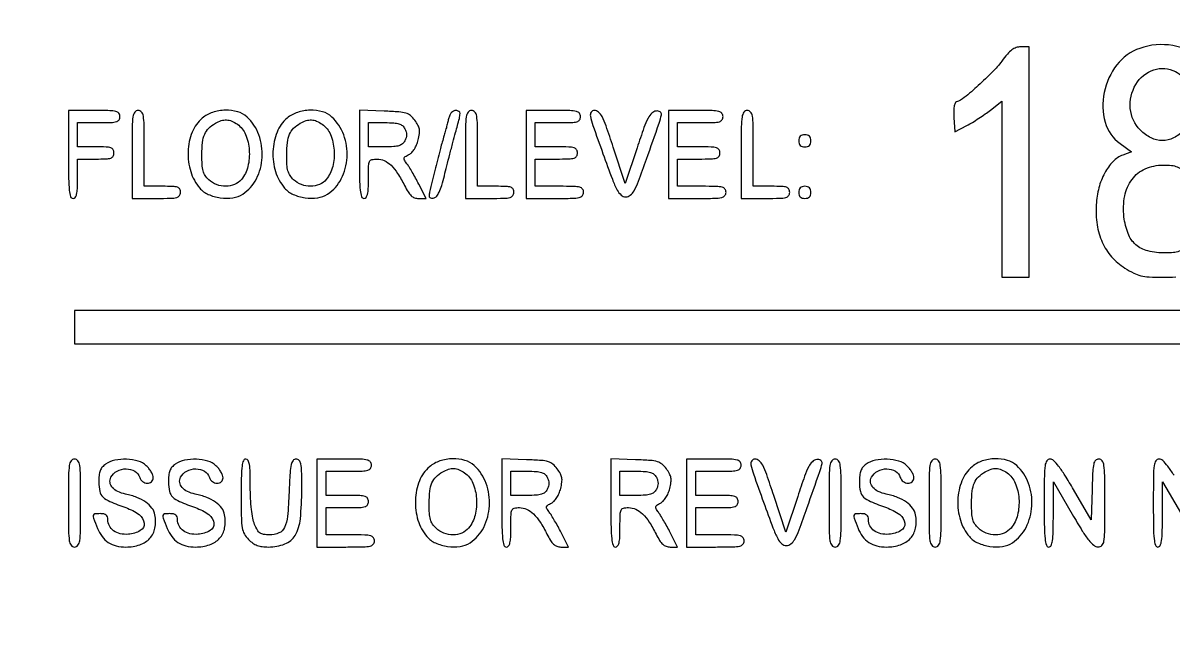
# Model space of a CAD drawing. Extents: x 0 to 1066, y 0 to 761.
# Drawn here: x 963 to 995.11, y 276.75 to 293.97 of the extents above; entities that cross this region are included whole.
import ezdxf

# ---------------------------------------------------------------- set-up
doc = ezdxf.new("R2010")
doc.units = 0
doc.header["$MEASUREMENT"] = 0

msp = doc.modelspace()

# ---------------------------------------------------------------- linework, layer by layer
for points in [[(710.559243, 95.267872, -0.000023), (733.258836, 95.240684, -0.000004), (756.324384, 95.211821, -0.198594)], [(542.992229, 95.24091, -0.000004), (565.972908, 95.212432, -0.198597)], [(606.442229, 95.24091, -0.000004), (629.422908, 95.212432, -0.198597)], [(669.892229, 95.24091, -0.000004), (692.872908, 95.212432, -0.198597)], [(995.919217, 292.953755, 0.138146), (995.103134, 293.343788, 0.127927), (994.1769, 293.26656, 0.145239), (993.541992, 292.807402, 0.113661), (993.185894, 292.030676, 0.119231), (993.213792, 291.206184, 0.169783), (993.628571, 290.609588), (993.948424, 290.377887), (993.711194, 290.288343, 0.110754), (993.432806, 290.105341, 0.068597), (993.200722, 289.788149, 0.060202), (993.037861, 289.373721, 0.049473), (992.964269, 288.903703, 0.051198), (992.99006, 288.341723, 0.0693), (993.133578, 287.854653, 0.074305), (993.39425, 287.450876, 0.071125), (993.76507, 287.133957, 0.02418), (994.01094, 286.994216, 0.057338), (994.208095, 286.921371, 0.04745), (994.438192, 286.887879, 0.012429), (994.8114, 286.8786, 0.012424), (995.184373, 286.887869, 0.047358)], [(995.135638, 281.351983, 0.025041), (994.958801, 281.60661, 0.035073), (994.820947, 281.761518, 0.195814), (994.720067, 281.8026, 0.254619), (994.630061, 281.753588, 0.110911), (994.581551, 281.621758, 0.030502), (994.561287, 281.335586, 0.002427), (994.5576, 280.5759, 0.003213), (994.561928, 279.902379, 0.022561), (994.580938, 279.5748, 0.049302), (994.616853, 279.399077, 0.328801), (994.6845, 279.3492, 0.295501), (994.749872, 279.391531, 0.070336), (994.787606, 279.522231, 0.029944), (994.80764, 279.769794, 0.004715), (994.813237, 280.25865), (994.815074, 281.1681), (995.341987, 280.261957, 0.006242)]]:
    msp.add_lwpolyline(points, format="xyb")
for points in [[(990.327443, 292.910311, -0.034522), (990.062403, 292.601035, -0.015195), (989.672632, 292.228445, -0.012349), (989.278824, 291.891471, -0.090581), (989.062444, 291.772581, 0.221316), (989.021855, 291.734207, 0.053035), (988.996299, 291.642527, 0.039452), (988.984742, 291.510062, 0.018575), (988.989725, 291.338235), (989.0163, 290.936988), (989.3547, 291.115092, 0.015019), (989.507197, 291.201298, 0.008498), (989.686887, 291.314342, 0.008477), (989.864344, 291.434575, 0.013781), (990.01035, 291.543285), (990.3276, 291.793373), (990.3276, 289.335987), (990.3276, 286.8786), (990.7083, 286.8786), (991.089, 286.8786), (991.089, 290.0934), (991.089, 293.3082), (990.856193, 293.3082, 0.083417), (990.72765, 293.286605, 0.078211), (990.610028, 293.224017, 0.053718), (990.484762, 293.106748, 0.017881)], [(995.174766, 292.618039, -0.119024), (995.526768, 292.304082, -0.114108), (995.70356, 291.859259, -0.114545), (995.666829, 291.383361, -0.120649), (995.423724, 290.982597, -0.080165), (995.125041, 290.766915, -0.117364), (994.81079, 290.69275, -0.117072), (994.496249, 290.76805, -0.079502), (994.196753, 290.98492, -0.175986), (993.915465, 291.587103, -0.158347), (994.069947, 292.260526, -0.176864), (994.570932, 292.66657, -0.208545)], [(964.2708, 290.3049, 0.003213), (964.275128, 289.631379, 0.022561), (964.294138, 289.3038, 0.049302), (964.330053, 289.128077, 0.328801), (964.3977, 289.0782, 0.232029), (964.459437, 289.10848, 0.108427), (964.498569, 289.191, 0.047315), (964.519301, 289.346857, 0.00942), (964.5246, 289.6281), (964.5246, 290.178), (965.0322, 290.178, 0.008455), (965.325898, 290.182967, 0.072107), (965.4552, 290.2062, 0.188641), (965.516732, 290.257468, 0.12648), (965.5398, 290.3472, 0.12648), (965.516732, 290.436932, 0.188641), (965.4552, 290.4882, 0.072107), (965.325898, 290.511433, 0.008455), (965.0322, 290.5164), (964.5246, 290.5164), (964.5246, 290.8548), (964.5246, 291.1932), (965.1168, 291.1932, 0.006583), (965.466692, 291.197807, 0.063075), (965.613825, 291.220393, 0.183695), (965.68267, 291.271826, 0.142406), (965.709, 291.3624, 0.165398), (965.677883, 291.453895, 0.1727), (965.597963, 291.505474, 0.052938), (965.424245, 291.527357, 0.004884), (964.9899, 291.5316), (964.2708, 291.5316)], [(966.0474, 290.3049), (966.0474, 289.0782), (966.7242, 289.0782, 0.005351), (967.130378, 289.082547, 0.055952), (967.29525, 289.104637, 0.176663), (967.37146, 289.156184, 0.157888), (967.401, 289.2474, 0.12648), (967.377932, 289.337132, 0.188641), (967.3164, 289.3884, 0.072107), (967.187098, 289.411633, 0.008455), (966.8934, 289.4166), (966.3858, 289.4166), (966.3858, 290.4741, 0.002827), (966.382069, 291.134059, 0.036854), (966.361266, 291.378263, 0.138781), (966.310006, 291.488732, 0.218517), (966.2166, 291.5316, 0.240299), (966.122278, 291.483491, 0.123223), (966.071467, 291.357112, 0.031956), (966.050989, 291.077762, 0.002322)], [(968.008003, 291.319573, 0.123885), (967.724812, 290.926877, 0.085485), (967.611237, 290.387957, 0.082885), (967.683708, 289.825936, 0.104562), (967.935439, 289.367326, 0.111799), (968.173409, 289.190975, 0.06908), (968.509808, 289.095281, 0.069045), (968.859765, 289.094815, 0.111332), (969.137682, 289.198881, 0.131426), (969.518439, 289.62486, 0.103697), (969.678854, 290.224511, 0.101152), (969.58619, 290.850853, 0.118621), (969.255571, 291.350419, 0.118666), (968.995835, 291.497001, 0.075716), (968.650156, 291.540938, 0.073305), (968.295141, 291.479607, 0.095814)], [(970.376803, 291.319573, 0.123885), (970.093612, 290.926877, 0.085485), (969.980037, 290.387957, 0.082885), (970.052508, 289.825936, 0.104562), (970.304239, 289.367326, 0.111799), (970.542209, 289.190975, 0.06908), (970.878608, 289.095281, 0.069045), (971.228565, 289.094815, 0.111332), (971.506482, 289.198881, 0.131426), (971.887239, 289.62486, 0.103697), (972.047654, 290.224511, 0.101152), (971.95499, 290.850853, 0.118621), (971.624371, 291.350419, 0.118666), (971.364635, 291.497001, 0.075716), (971.018956, 291.540938, 0.073305), (970.663941, 291.479607, 0.095814)], [(972.3924, 290.308321, 0.003202), (972.396726, 289.632813, 0.022501), (972.415732, 289.30437, 0.049121), (972.45163, 289.128147, 0.329081), (972.5193, 289.0782, 0.232029), (972.581037, 289.10848, 0.108427), (972.620169, 289.191, 0.047315), (972.640901, 289.346857, 0.00942), (972.6462, 289.6281, -0.00595), (972.650507, 289.990065, -0.096871), (972.676544, 290.108198, -0.238613), (972.74121, 290.161815, -0.056005), (972.885253, 290.178, -0.111153), (973.086705, 290.132656, -0.081177), (973.27602, 290.001801, -0.058854), (973.46171, 289.775171, -0.025924), (973.653572, 289.43775, 0.021841), (973.753316, 289.258953, 0.069009), (973.84047, 289.153427, 0.100305), (973.932978, 289.097632, 0.085906), (974.045245, 289.0782), (974.25645, 289.0782), (974.050273, 289.48005, 0.006834), (973.962206, 289.646072, 0.006481), (973.868098, 289.812612, 0.006451), (973.781051, 289.95776, 0.022591), (973.719627, 290.047875, -0.02569), (973.653048, 290.146864, -0.192002), (973.644129, 290.201664, -0.198014), (973.675463, 290.24659, -0.027525), (973.776328, 290.303775, 0.089041), (973.854281, 290.361614, 0.046566), (973.928798, 290.457276, 0.042448), (973.992034, 290.577602, 0.038847), (974.036264, 290.710463, 0.026721), (974.070234, 290.886822, 0.076578), (974.068242, 291.011241, 0.082928), (974.029216, 291.123584, 0.035157), (973.942872, 291.258262, 0.057331), (973.820302, 291.38854, 0.10358), (973.691917, 291.457832, 0.055706), (973.496785, 291.492774, 0.007564), (973.081558, 291.513871), (972.3924, 291.538443)], [(974.882114, 291.29895, -0.007207), (974.856267, 291.189695, -0.00356), (974.820451, 291.051639, -0.003531), (974.781248, 290.908891, -0.005153), (974.74453, 290.783741, 0.01081), (974.645068, 290.42997, 0.002832), (974.501099, 289.858495, 0.001112), (974.354461, 289.256414, 0.055641), (974.339199, 289.135447, 0.217585), (974.349908, 289.111085, 0.10904), (974.379869, 289.094289, 0.075449), (974.425185, 289.08776, 0.046105), (974.479054, 289.093147, 0.187812), (974.551071, 289.138611, 0.050857), (974.621063, 289.256773, 0.035052), (974.691626, 289.442512, 0.01296), (974.765551, 289.7127, -0.002128), (974.833431, 289.983726, -0.001209), (974.917753, 290.311113, -0.001207), (975.004286, 290.640485, -0.001994), (975.079165, 290.91825, 0.003568), (975.18412, 291.312523, 0.058755), (975.202521, 291.447332, 0.256654), (975.170941, 291.507377, 0.147085), (975.090379, 291.5316, 0.108942), (975.019887, 291.516056, 0.101998), (974.960536, 291.47211, 0.08224), (974.914225, 291.399226, 0.046043)], [(975.3534, 290.3049), (975.3534, 289.0782), (976.0302, 289.0782, 0.005351), (976.436378, 289.082547, 0.055952), (976.60125, 289.104637, 0.176663), (976.67746, 289.156184, 0.157888), (976.707, 289.2474, 0.12648), (976.683932, 289.337132, 0.188641), (976.6224, 289.3884, 0.072107), (976.493098, 289.411633, 0.008455), (976.1994, 289.4166), (975.6918, 289.4166), (975.6918, 290.4741, 0.002827), (975.688069, 291.134059, 0.036854), (975.667266, 291.378263, 0.138781), (975.616006, 291.488732, 0.218517), (975.5226, 291.5316, 0.240299), (975.428278, 291.483491, 0.123223), (975.377467, 291.357112, 0.031956), (975.356989, 291.077762, 0.002322)], [(977.0454, 290.3049), (977.0454, 289.0782), (977.8491, 289.0782, 0.004147), (978.339809, 289.08227, 0.047763), (978.531188, 289.103803, 0.16431), (978.618594, 289.155393, 0.179874), (978.6528, 289.2474, 0.157888), (978.62326, 289.338616, 0.176663), (978.54705, 289.390162, 0.055952), (978.382178, 289.412253, 0.005351), (977.976, 289.4166), (977.2992, 289.4166), (977.2992, 289.7973), (977.2992, 290.178), (977.8914, 290.178, 0.006583), (978.241292, 290.182607, 0.063075), (978.388425, 290.205193, 0.183695), (978.45727, 290.256626, 0.142406), (978.4836, 290.3472, 0.142406), (978.45727, 290.437774, 0.183695), (978.388425, 290.489207, 0.063075), (978.241292, 290.511793, 0.006583), (977.8914, 290.5164), (977.2992, 290.5164), (977.2992, 290.8548), (977.2992, 291.1932), (977.9337, 291.1932, 0.005909), (978.311726, 291.197667, 0.059311), (978.467738, 291.21999, 0.180365), (978.540256, 291.271488, 0.150217), (978.5682, 291.3624, 0.17273), (978.535527, 291.454157, 0.168559), (978.451875, 291.50575, 0.050222), (978.269322, 291.527449, 0.004487), (977.8068, 291.5316), (977.0454, 291.5316)], [(979.19306, 290.32605, 0.003393), (979.456269, 289.611187, 0.031784), (979.590864, 289.312305, 0.088186), (979.701921, 289.169971, 0.185146), (979.830942, 289.1205, 0.171713), (979.957048, 289.165124, 0.097838), (980.061869, 289.290708, 0.035907), (980.182775, 289.555253, 0.004013), (980.409304, 290.178, 0.000902), (980.763612, 291.182658, 0.03521), (980.82598, 291.410796, 0.313686), (980.78954, 291.494301, 0.175088), (980.675983, 291.517882, 0.158568), (980.555143, 291.458547, 0.080982), (980.453365, 291.321342, 0.034439), (980.338542, 291.055535, 0.004852), (980.145455, 290.490366), (979.814966, 289.491432), (979.479971, 290.511516, 0.004319), (979.280281, 291.102321, 0.035828), (979.168519, 291.362155, 0.094668), (979.069992, 291.487389, 0.180786), (978.951713, 291.5316, 0.252582), (978.862296, 291.483352, 0.197186), (978.840918, 291.373257, 0.035219), (978.911213, 291.117269, 0.0019)], [(981.0216, 290.3049), (981.0216, 289.0782), (981.8253, 289.0782, 0.004147), (982.316009, 289.08227, 0.047763), (982.507388, 289.103803, 0.16431), (982.594794, 289.155393, 0.179874), (982.629, 289.2474, 0.157888), (982.59946, 289.338616, 0.176663), (982.52325, 289.390162, 0.055952), (982.358378, 289.412253, 0.005351), (981.9522, 289.4166), (981.2754, 289.4166), (981.2754, 289.7973), (981.2754, 290.178), (981.8676, 290.178, 0.006583), (982.217492, 290.182607, 0.063075), (982.364625, 290.205193, 0.183695), (982.43347, 290.256626, 0.142406), (982.4598, 290.3472, 0.142406), (982.43347, 290.437774, 0.183695), (982.364625, 290.489207, 0.063075), (982.217492, 290.511793, 0.006583), (981.8676, 290.5164), (981.2754, 290.5164), (981.2754, 290.8548), (981.2754, 291.1932), (981.9099, 291.1932, 0.005909), (982.287926, 291.197667, 0.059311), (982.443938, 291.21999, 0.180365), (982.516456, 291.271488, 0.150217), (982.5444, 291.3624, 0.17273), (982.511727, 291.454157, 0.168559), (982.428075, 291.50575, 0.050222), (982.245522, 291.527449, 0.004487), (981.783, 291.5316), (981.0216, 291.5316)], [(983.052, 290.3049), (983.052, 289.0782), (983.7288, 289.0782, 0.005351), (984.134978, 289.082547, 0.055952), (984.29985, 289.104637, 0.176663), (984.37606, 289.156184, 0.157888), (984.4056, 289.2474, 0.12648), (984.382532, 289.337132, 0.188641), (984.321, 289.3884, 0.072107), (984.191698, 289.411633, 0.008455), (983.898, 289.4166), (983.3904, 289.4166), (983.3904, 290.4741, 0.002827), (983.386669, 291.134059, 0.036854), (983.365866, 291.378263, 0.138781), (983.314606, 291.488732, 0.218517), (983.2212, 291.5316, 0.240299), (983.126878, 291.483491, 0.123223), (983.076067, 291.357112, 0.031956), (983.055589, 291.077762, 0.002322)], [(968.987097, 291.147839, -0.143223), (969.214798, 290.863523, -0.079931), (969.31726, 290.428353, -0.077332), (969.279065, 289.967218, -0.11509), (969.097796, 289.60695, -0.119537), (968.909384, 289.467395, -0.098447), (968.663727, 289.416752, -0.09388), (968.407277, 289.463462, -0.097006), (968.189003, 289.600547, -0.056872), (968.088083, 289.71964, -0.080028), (968.030187, 289.845996, -0.054705), (968.002363, 290.017724, -0.014142), (967.995891, 290.298497, -0.025001), (968.014955, 290.643355, -0.075567), (968.074382, 290.870338, -0.098225), (968.187837, 291.035205, -0.062967), (968.3739, 291.175619, -0.051006), (968.538666, 291.248958, -0.090781), (968.685314, 291.268995, -0.090761), (968.829571, 291.235781, -0.050966)], [(971.355897, 291.147839, -0.143223), (971.583598, 290.863523, -0.079931), (971.68606, 290.428353, -0.077332), (971.647865, 289.967218, -0.11509), (971.466596, 289.60695, -0.119537), (971.278184, 289.467395, -0.098447), (971.032527, 289.416752, -0.09388), (970.776077, 289.463462, -0.097006), (970.557803, 289.600547, -0.056872), (970.456883, 289.71964, -0.080028), (970.398987, 289.845996, -0.054705), (970.371163, 290.017724, -0.014142), (970.364691, 290.298497, -0.025001), (970.383755, 290.643355, -0.075567), (970.443182, 290.870338, -0.098225), (970.556637, 291.035205, -0.062967), (970.7427, 291.175619, -0.051006), (970.907466, 291.248958, -0.090781), (971.054114, 291.268995, -0.090761), (971.198371, 291.235781, -0.050966)], [(973.6614, 291.024, -0.049536), (973.697562, 290.936626, -0.073486), (973.709653, 290.8548, -0.073486), (973.697562, 290.772974, -0.049536), (973.6614, 290.6856, -0.09537), (973.592505, 290.600675, -0.100861), (973.498266, 290.549433, -0.059921), (973.353232, 290.523448, -0.014397), (973.108523, 290.5164), (972.6462, 290.5164), (972.6462, 290.8548), (972.6462, 291.1932), (973.108523, 291.1932, -0.014397), (973.353232, 291.186152, -0.059921), (973.498266, 291.160167, -0.100861), (973.592505, 291.108925, -0.09537)], [(984.6594, 290.6856, 0.072254), (984.670131, 290.611731, 0.124864), (984.7017, 290.5587, 0.124864), (984.754731, 290.527131, 0.072254), (984.8286, 290.5164, 0.072254), (984.902469, 290.527131, 0.124864), (984.9555, 290.5587, 0.124864), (984.987069, 290.611731, 0.072254), (984.9978, 290.6856, 0.072254), (984.987069, 290.759469, 0.124864), (984.9555, 290.8125, 0.124864), (984.902469, 290.844069, 0.072254), (984.8286, 290.8548, 0.072254), (984.754731, 290.844069, 0.124864), (984.7017, 290.8125, 0.124864), (984.670131, 290.759469, 0.072254)], [(995.532288, 289.727832, -0.106778), (995.807613, 289.300779, -0.0864), (995.909509, 288.763798, -0.08742), (995.823736, 288.229731, -0.113423), (995.561342, 287.810758, -0.031969), (995.409468, 287.677155, -0.073223), (995.276853, 287.602735, -0.067471), (995.121697, 287.566331, -0.023935), (994.893473, 287.5554, -0.058112), (994.40541, 287.612317, -0.12192), (994.067861, 287.785837, -0.123734), (993.853284, 288.094748, -0.060826), (993.73906, 288.562746, -0.076036), (993.758852, 289.146427, -0.115267), (993.96287, 289.60924, -0.127343), (994.332403, 289.903665, -0.105244), (994.826351, 290.0088, -0.023077), (995.067985, 289.997641, -0.071746), (995.226147, 289.959683, -0.074983), (995.363301, 289.879603, -0.026816)], [(984.6594, 289.2474, 0.072254), (984.670131, 289.173531, 0.124864), (984.7017, 289.1205, 0.124864), (984.754731, 289.088931, 0.072254), (984.8286, 289.0782, 0.072254), (984.902469, 289.088931, 0.124864), (984.9555, 289.1205, 0.124864), (984.987069, 289.173531, 0.072254), (984.9978, 289.2474, 0.072254), (984.987069, 289.321269, 0.124864), (984.9555, 289.3743, 0.124864), (984.902469, 289.405869, 0.072254), (984.8286, 289.4166, 0.072254), (984.754731, 289.405869, 0.124864), (984.7017, 289.3743, 0.124864), (984.670131, 289.321269, 0.072254)], [(964.2708, 280.5759, 0.002322), (964.274389, 279.803038, 0.031956), (964.294867, 279.523687, 0.123223), (964.345678, 279.397309, 0.240299), (964.44, 279.3492, 0.240299), (964.534322, 279.397309, 0.123223), (964.585133, 279.523687, 0.031956), (964.605611, 279.803038, 0.002322), (964.6092, 280.5759, 0.002322), (964.605611, 281.348762, 0.031956), (964.585133, 281.628112, 0.123223), (964.534322, 281.754491, 0.240299), (964.44, 281.8026, 0.240299), (964.345678, 281.754491, 0.123223), (964.294867, 281.628112, 0.031956), (964.274389, 281.348762, 0.002322)], [(965.30715, 281.660944, 0.064007), (965.214352, 281.576732, 0.085808), (965.156551, 281.479165, 0.066535), (965.126034, 281.349274, 0.024477), (965.1168, 281.160758, 0.055339), (965.145437, 280.902812, 0.149321), (965.235673, 280.744324, 0.090969), (965.429444, 280.618662, 0.013145), (965.870897, 280.448657, -0.070637), (966.245395, 280.252569, -0.215768), (966.385151, 280.009824, -0.299828), (966.277396, 279.805464, -0.104684), (965.943604, 279.70427, -0.073735), (965.717138, 279.718205, -0.104161), (965.532847, 279.799673, -0.119079), (965.413523, 279.938512, -0.118782), (965.3706, 280.116643, 0.082235), (965.358146, 280.191852, 0.147435), (965.322033, 280.242334, 0.119852), (965.257824, 280.270894, 0.045016), (965.1591, 280.2798, 0.028442), (965.004693, 280.27101, 0.327023), (964.962592, 280.232113, 0.139119), (964.969229, 280.152942, 0.005125), (965.079089, 279.870001, 0.065244), (965.207877, 279.640252, 0.088006), (965.381242, 279.477438, 0.085852), (965.60354, 279.381565, 0.059042), (965.876673, 279.3492, 0.079385), (966.265877, 279.411386, 0.130563), (966.543688, 279.592024, 0.137881), (966.685828, 279.878502, 0.093265), (966.686028, 280.245247, 0.114024), (966.602495, 280.436128, 0.079467), (966.43347, 280.600886, 0.063948), (966.184122, 280.7327, 0.038754), (965.862966, 280.825434, -0.060203), (965.646287, 280.898177, -0.103319), (965.495206, 281.013045, -0.141227), (965.430842, 281.151835, -0.162669), (965.455278, 281.295146, -0.149104), (965.629037, 281.468203, -0.123853), (965.883431, 281.530698, -0.133716), (966.122753, 281.4641, -0.183571), (966.260273, 281.290672, 0.153609), (966.342187, 281.174012, 0.157876), (966.475216, 281.126861, 0.194842), (966.591196, 281.170172, 0.210147), (966.6396, 281.280253, 0.093821), (966.625933, 281.352446, 0.037607), (966.582083, 281.44337, 0.035541), (966.518723, 281.536863, 0.037508), (966.443797, 281.618653, 0.118482), (966.21807, 281.747394, 0.061394), (965.895723, 281.799356, 0.060569), (965.563556, 281.771454, 0.10142)], [(967.25295, 281.660944, 0.064007), (967.160152, 281.576732, 0.085808), (967.102351, 281.479165, 0.066535), (967.071834, 281.349274, 0.024477), (967.0626, 281.160758, 0.055339), (967.091237, 280.902812, 0.149321), (967.181473, 280.744324, 0.090969), (967.375244, 280.618662, 0.013145), (967.816697, 280.448657, -0.070637), (968.191195, 280.252569, -0.215768), (968.330951, 280.009824, -0.299828), (968.223196, 279.805464, -0.104684), (967.889404, 279.70427, -0.073735), (967.662938, 279.718205, -0.104161), (967.478647, 279.799673, -0.119079), (967.359323, 279.938512, -0.118782), (967.3164, 280.116643, 0.082235), (967.303946, 280.191852, 0.147435), (967.267833, 280.242334, 0.119852), (967.203624, 280.270894, 0.045016), (967.1049, 280.2798, 0.028442), (966.950493, 280.27101, 0.327023), (966.908392, 280.232113, 0.139119), (966.915029, 280.152942, 0.005125), (967.024889, 279.870001, 0.065244), (967.153677, 279.640252, 0.088006), (967.327042, 279.477438, 0.085852), (967.54934, 279.381565, 0.059042), (967.822473, 279.3492, 0.079385), (968.211677, 279.411386, 0.130563), (968.489488, 279.592024, 0.137881), (968.631628, 279.878502, 0.093265), (968.631828, 280.245247, 0.114024), (968.548295, 280.436128, 0.079467), (968.37927, 280.600886, 0.063948), (968.129922, 280.7327, 0.038754), (967.808766, 280.825434, -0.060203), (967.592087, 280.898177, -0.103319), (967.441006, 281.013045, -0.141227), (967.376642, 281.151835, -0.162669), (967.401078, 281.295146, -0.149104), (967.574837, 281.468203, -0.123853), (967.829231, 281.530698, -0.133716), (968.068553, 281.4641, -0.183571), (968.206073, 281.290672, 0.153609), (968.287987, 281.174012, 0.157876), (968.421016, 281.126861, 0.194842), (968.536996, 281.170172, 0.210147), (968.5854, 281.280253, 0.093821), (968.571733, 281.352446, 0.037607), (968.527883, 281.44337, 0.035541), (968.464523, 281.536863, 0.037508), (968.389597, 281.618653, 0.118482), (968.16387, 281.747394, 0.061394), (967.841523, 281.799356, 0.060569), (967.509356, 281.771454, 0.10142)], [(969.093, 280.783555, 0.003964), (969.098025, 280.149702, 0.037977), (969.12277, 279.880831, 0.086932), (969.18269, 279.712039, 0.067817), (969.300655, 279.556855, 0.045287), (969.417829, 279.45918, 0.061733), (969.539629, 279.395605, 0.057123), (969.680502, 279.360588, 0.032389), (969.856116, 279.3492, 0.091481), (970.313883, 279.43366, 0.171956), (970.596683, 279.674525, 0.107033), (970.744719, 280.13433, 0.02456), (970.785, 280.953883, 0.004091), (970.780858, 281.460082, 0.042042), (970.759904, 281.668079, 0.139542), (970.711641, 281.765071, 0.210994), (970.626667, 281.8026, 0.224554), (970.540166, 281.761689, 0.120063), (970.487804, 281.652807, 0.038088), (970.45701, 281.422874, 0.003955), (970.430225, 280.877662, -0.011778), (970.38655, 280.20391, -0.086058), (970.303704, 279.892462, -0.186836), (970.147986, 279.741554, -0.100409), (969.882024, 279.6876, -0.036356), (969.720266, 279.699377, -0.118728), (969.621354, 279.739081, -0.110433), (969.547363, 279.821302, -0.02926), (969.469383, 279.980983, -0.051176), (969.417826, 280.151561, -0.018965), (969.379464, 280.399797, -0.016895), (969.354892, 280.70019, -0.011958), (969.3468, 281.038483, 0.005918), (969.342005, 281.443643, 0.03524), (969.322138, 281.654097, 0.084231), (969.283949, 281.764637, 0.274093), (969.2199, 281.8026, 0.308918), (969.153715, 281.757395, 0.062189), (969.116784, 281.611609, 0.026926), (969.097483, 281.336539, 0.004053)], [(971.208, 280.5759), (971.208, 279.3492), (972.0117, 279.3492, 0.004147), (972.502409, 279.35327, 0.047763), (972.693788, 279.374803, 0.16431), (972.781194, 279.426393, 0.179874), (972.8154, 279.5184, 0.157888), (972.78586, 279.609616, 0.176663), (972.70965, 279.661162, 0.055952), (972.544778, 279.683253, 0.005351), (972.1386, 279.6876), (971.4618, 279.6876), (971.4618, 280.0683), (971.4618, 280.449), (972.054, 280.449, 0.006583), (972.403892, 280.453607, 0.063075), (972.551025, 280.476193, 0.183695), (972.61987, 280.527626, 0.142406), (972.6462, 280.6182, 0.142406), (972.61987, 280.708774, 0.183695), (972.551025, 280.760207, 0.063075), (972.403892, 280.782793, 0.006583), (972.054, 280.7874), (971.4618, 280.7874), (971.4618, 281.1258), (971.4618, 281.4642), (972.0963, 281.4642, 0.005909), (972.474326, 281.468667, 0.059311), (972.630338, 281.49099, 0.180365), (972.702856, 281.542488, 0.150217), (972.7308, 281.6334, 0.17273), (972.698127, 281.725157, 0.168559), (972.614475, 281.77675, 0.050222), (972.431922, 281.798449, 0.004487), (971.9694, 281.8026), (971.208, 281.8026)], [(974.353003, 281.590573, 0.123885), (974.069812, 281.197877, 0.085485), (973.956237, 280.658957, 0.082885), (974.028708, 280.096936, 0.104562), (974.280439, 279.638326, 0.111799), (974.518409, 279.461975, 0.06908), (974.854808, 279.366281, 0.069045), (975.204765, 279.365815, 0.111332), (975.482682, 279.469881, 0.131426), (975.863439, 279.89586, 0.103697), (976.023854, 280.495511, 0.101152), (975.93119, 281.121853, 0.118621), (975.600571, 281.621419, 0.118666), (975.340835, 281.768001, 0.075716), (974.995156, 281.811938, 0.073305), (974.640141, 281.750607, 0.095814)], [(976.3686, 280.579321, 0.003202), (976.372926, 279.903813, 0.022501), (976.391932, 279.57537, 0.049121), (976.42783, 279.399147, 0.329081), (976.4955, 279.3492, 0.232029), (976.557237, 279.37948, 0.108427), (976.596369, 279.462, 0.047315), (976.617101, 279.617857, 0.00942), (976.6224, 279.8991, -0.00595), (976.626707, 280.261065, -0.096871), (976.652744, 280.379198, -0.238613), (976.71741, 280.432815, -0.056005), (976.861453, 280.449, -0.111153), (977.062905, 280.403656, -0.081177), (977.25222, 280.272801, -0.058854), (977.43791, 280.046171, -0.025924), (977.629772, 279.70875, 0.021841), (977.729516, 279.529953, 0.069009), (977.81667, 279.424427, 0.100305), (977.909178, 279.368632, 0.085906), (978.021445, 279.3492), (978.23265, 279.3492), (978.026473, 279.75105, 0.006834), (977.938406, 279.917072, 0.006481), (977.844298, 280.083612, 0.006451), (977.757251, 280.22876, 0.022591), (977.695827, 280.318875, -0.02569), (977.629248, 280.417864, -0.192002), (977.620329, 280.472664, -0.198014), (977.651663, 280.51759, -0.027525), (977.752528, 280.574775, 0.089041), (977.830481, 280.632614, 0.046566), (977.904998, 280.728276, 0.042448), (977.968234, 280.848602, 0.038847), (978.012464, 280.981463, 0.026721), (978.046434, 281.157822, 0.076578), (978.044442, 281.282241, 0.082928), (978.005416, 281.394584, 0.035157), (977.919072, 281.529262, 0.057331), (977.796502, 281.65954, 0.10358), (977.668117, 281.728832, 0.055706), (977.472985, 281.763774, 0.007564), (977.057758, 281.784871), (976.3686, 281.809443)], [(979.4142, 280.579321, 0.003202), (979.418526, 279.903813, 0.022501), (979.437532, 279.57537, 0.049121), (979.47343, 279.399147, 0.329081), (979.5411, 279.3492, 0.232029), (979.602837, 279.37948, 0.108427), (979.641969, 279.462, 0.047315), (979.662701, 279.617857, 0.00942), (979.668, 279.8991, -0.00595), (979.672307, 280.261065, -0.096871), (979.698344, 280.379198, -0.238613), (979.76301, 280.432815, -0.056005), (979.907053, 280.449, -0.111153), (980.108505, 280.403656, -0.081177), (980.29782, 280.272801, -0.058854), (980.48351, 280.046171, -0.025924), (980.675372, 279.70875, 0.021841), (980.775116, 279.529953, 0.069009), (980.86227, 279.424427, 0.100305), (980.954778, 279.368632, 0.085906), (981.067045, 279.3492), (981.27825, 279.3492), (981.072073, 279.75105, 0.006834), (980.984006, 279.917072, 0.006481), (980.889898, 280.083612, 0.006451), (980.802851, 280.22876, 0.022591), (980.741427, 280.318875, -0.02569), (980.674848, 280.417864, -0.192002), (980.665929, 280.472664, -0.198014), (980.697263, 280.51759, -0.027525), (980.798128, 280.574775, 0.089041), (980.876081, 280.632614, 0.046566), (980.950598, 280.728276, 0.042448), (981.013834, 280.848602, 0.038847), (981.058064, 280.981463, 0.026721), (981.092034, 281.157822, 0.076578), (981.090042, 281.282241, 0.082928), (981.051016, 281.394584, 0.035157), (980.964672, 281.529262, 0.057331), (980.842102, 281.65954, 0.10358), (980.713717, 281.728832, 0.055706), (980.518585, 281.763774, 0.007564), (980.103358, 281.784871), (979.4142, 281.809443)], [(981.5292, 280.5759), (981.5292, 279.3492), (982.3329, 279.3492, 0.004147), (982.823609, 279.35327, 0.047763), (983.014988, 279.374803, 0.16431), (983.102394, 279.426393, 0.179874), (983.1366, 279.5184, 0.157888), (983.10706, 279.609616, 0.176663), (983.03085, 279.661162, 0.055952), (982.865978, 279.683253, 0.005351), (982.4598, 279.6876), (981.783, 279.6876), (981.783, 280.0683), (981.783, 280.449), (982.3752, 280.449, 0.006583), (982.725092, 280.453607, 0.063075), (982.872225, 280.476193, 0.183695), (982.94107, 280.527626, 0.142406), (982.9674, 280.6182, 0.142406), (982.94107, 280.708774, 0.183695), (982.872225, 280.760207, 0.063075), (982.725092, 280.782793, 0.006583), (982.3752, 280.7874), (981.783, 280.7874), (981.783, 281.1258), (981.783, 281.4642), (982.4175, 281.4642, 0.005909), (982.795526, 281.468667, 0.059311), (982.951538, 281.49099, 0.180365), (983.024056, 281.542488, 0.150217), (983.052, 281.6334, 0.17273), (983.019327, 281.725157, 0.168559), (982.935675, 281.77675, 0.050222), (982.753122, 281.798449, 0.004487), (982.2906, 281.8026), (981.5292, 281.8026)], [(983.67686, 280.59705, 0.003393), (983.940069, 279.882187, 0.031784), (984.074664, 279.583305, 0.088186), (984.185721, 279.440971, 0.185146), (984.314742, 279.3915, 0.171713), (984.440848, 279.436124, 0.097838), (984.545669, 279.561708, 0.035907), (984.666575, 279.826253, 0.004013), (984.893104, 280.449, 0.000902), (985.247412, 281.453658, 0.03521), (985.30978, 281.681796, 0.313686), (985.27334, 281.765301, 0.175088), (985.159783, 281.788882, 0.158568), (985.038943, 281.729547, 0.080982), (984.937165, 281.592342, 0.034439), (984.822342, 281.326535, 0.004852), (984.629255, 280.761366), (984.298766, 279.762432), (983.963771, 280.782516, 0.004319), (983.764081, 281.373321, 0.035828), (983.652319, 281.633155, 0.094668), (983.553792, 281.758389, 0.180786), (983.435513, 281.8026, 0.252582), (983.346096, 281.754352, 0.197186), (983.324718, 281.644257, 0.035219), (983.395013, 281.388269, 0.0019)], [(985.5054, 280.5759, 0.002322), (985.508989, 279.803038, 0.031956), (985.529467, 279.523687, 0.123223), (985.580278, 279.397309, 0.240299), (985.6746, 279.3492, 0.240299), (985.768922, 279.397309, 0.123223), (985.819733, 279.523687, 0.031956), (985.840211, 279.803038, 0.002322), (985.8438, 280.5759, 0.002322), (985.840211, 281.348762, 0.031956), (985.819733, 281.628112, 0.123223), (985.768922, 281.754491, 0.240299), (985.6746, 281.8026, 0.240299), (985.580278, 281.754491, 0.123223), (985.529467, 281.628112, 0.031956), (985.508989, 281.348762, 0.002322)], [(986.54175, 281.660944, 0.064007), (986.448952, 281.576732, 0.085808), (986.391151, 281.479165, 0.066535), (986.360634, 281.349274, 0.024477), (986.3514, 281.160758, 0.055339), (986.380037, 280.902812, 0.149321), (986.470273, 280.744324, 0.090969), (986.664044, 280.618662, 0.013145), (987.105497, 280.448657, -0.070637), (987.479995, 280.252569, -0.215768), (987.619751, 280.009824, -0.299828), (987.511996, 279.805464, -0.104684), (987.178204, 279.70427, -0.073735), (986.951738, 279.718205, -0.104161), (986.767447, 279.799673, -0.119079), (986.648123, 279.938512, -0.118782), (986.6052, 280.116643, 0.082235), (986.592746, 280.191852, 0.147435), (986.556633, 280.242334, 0.119852), (986.492424, 280.270894, 0.045016), (986.3937, 280.2798, 0.028442), (986.239293, 280.27101, 0.327023), (986.197192, 280.232113, 0.139119), (986.203829, 280.152942, 0.005125), (986.313689, 279.870001, 0.065244), (986.442477, 279.640252, 0.088006), (986.615842, 279.477438, 0.085852), (986.83814, 279.381565, 0.059042), (987.111273, 279.3492, 0.079385), (987.500477, 279.411386, 0.130563), (987.778288, 279.592024, 0.137881), (987.920428, 279.878502, 0.093265), (987.920628, 280.245247, 0.114024), (987.837095, 280.436128, 0.079467), (987.66807, 280.600886, 0.063948), (987.418722, 280.7327, 0.038754), (987.097566, 280.825434, -0.060203), (986.880887, 280.898177, -0.103319), (986.729806, 281.013045, -0.141227), (986.665442, 281.151835, -0.162669), (986.689878, 281.295146, -0.149104), (986.863637, 281.468203, -0.123853), (987.118031, 281.530698, -0.133716), (987.357353, 281.4641, -0.183571), (987.494873, 281.290672, 0.153609), (987.576787, 281.174012, 0.157876), (987.709816, 281.126861, 0.194842), (987.825796, 281.170172, 0.210147), (987.8742, 281.280253, 0.093821), (987.860533, 281.352446, 0.037607), (987.816683, 281.44337, 0.035541), (987.753323, 281.536863, 0.037508), (987.678397, 281.618653, 0.118482), (987.45267, 281.747394, 0.061394), (987.130323, 281.799356, 0.060569), (986.798156, 281.771454, 0.10142)], [(988.2972, 280.5759, 0.002322), (988.300789, 279.803038, 0.031956), (988.321267, 279.523687, 0.123223), (988.372078, 279.397309, 0.240299), (988.4664, 279.3492, 0.240299), (988.560722, 279.397309, 0.123223), (988.611533, 279.523687, 0.031956), (988.632011, 279.803038, 0.002322), (988.6356, 280.5759, 0.002322), (988.632011, 281.348762, 0.031956), (988.611533, 281.628112, 0.123223), (988.560722, 281.754491, 0.240299), (988.4664, 281.8026, 0.240299), (988.372078, 281.754491, 0.123223), (988.321267, 281.628112, 0.031956), (988.300789, 281.348762, 0.002322)], [(989.496403, 281.590573, 0.123885), (989.213212, 281.197877, 0.085485), (989.099637, 280.658957, 0.082885), (989.172108, 280.096936, 0.104562), (989.423839, 279.638326, 0.111799), (989.661809, 279.461975, 0.06908), (989.998208, 279.366281, 0.069045), (990.348165, 279.365815, 0.111332), (990.626082, 279.469881, 0.131426), (991.006839, 279.89586, 0.103697), (991.167254, 280.495511, 0.101152), (991.07459, 281.121853, 0.118621), (990.743971, 281.621419, 0.118666), (990.484235, 281.768001, 0.075716), (990.138556, 281.811938, 0.073305), (989.783541, 281.750607, 0.095814)], [(991.512, 280.5759, 0.003213), (991.516328, 279.902379, 0.022561), (991.535338, 279.5748, 0.049302), (991.571253, 279.399077, 0.328801), (991.6389, 279.3492, 0.295501), (991.704272, 279.391531, 0.070336), (991.742006, 279.522231, 0.029944), (991.76204, 279.769794, 0.004715), (991.767637, 280.25865), (991.769474, 281.1681), (992.296387, 280.261957, 0.006242), (992.575761, 279.795024, 0.029041), (992.755482, 279.537737, 0.052989), (992.892726, 279.397238, 0.170079), (993.01365, 279.352507, 0.199339), (993.121931, 279.395273, 0.163117), (993.179625, 279.506706, 0.036571), (993.200704, 279.765581, 0.002034), (993.204, 280.5759, 0.002367), (993.200369, 281.343072, 0.031318), (993.179984, 281.625383, 0.117824), (993.130177, 281.754077, 0.246563), (993.03776, 281.8026, 0.195513), (992.946955, 281.765682, 0.145553), (992.893652, 281.670256, 0.043894), (992.866139, 281.463993, 0.004128), (992.84741, 280.952718), (992.8233, 280.102836), (992.330117, 280.952718, 0.007787), (992.090038, 281.351983, 0.025041), (991.913201, 281.60661, 0.035073), (991.775347, 281.761518, 0.195814), (991.674467, 281.8026, 0.254619), (991.584461, 281.753588, 0.110911), (991.535951, 281.621758, 0.030502), (991.515687, 281.335586, 0.002427)], [(975.332097, 281.418839, -0.143223), (975.559798, 281.134523, -0.079931), (975.66226, 280.699353, -0.077332), (975.624065, 280.238218, -0.11509), (975.442796, 279.87795, -0.119537), (975.254384, 279.738395, -0.098447), (975.008727, 279.687752, -0.09388), (974.752277, 279.734462, -0.097006), (974.534003, 279.871547, -0.056872), (974.433083, 279.99064, -0.080028), (974.375187, 280.116996, -0.054705), (974.347363, 280.288724, -0.014142), (974.340891, 280.569497, -0.025001), (974.359955, 280.914355, -0.075567), (974.419382, 281.141338, -0.098225), (974.532837, 281.306205, -0.062967), (974.7189, 281.446619, -0.051006), (974.883666, 281.519958, -0.090781), (975.030314, 281.539995, -0.090761), (975.174571, 281.506781, -0.050966)], [(977.6376, 281.295, -0.049536), (977.673762, 281.207626, -0.073486), (977.685853, 281.1258, -0.073486), (977.673762, 281.043974, -0.049536), (977.6376, 280.9566, -0.09537), (977.568705, 280.871675, -0.100861), (977.474466, 280.820433, -0.059921), (977.329432, 280.794448, -0.014397), (977.084723, 280.7874), (976.6224, 280.7874), (976.6224, 281.1258), (976.6224, 281.4642), (977.084723, 281.4642, -0.014397), (977.329432, 281.457152, -0.059921), (977.474466, 281.431167, -0.100861), (977.568705, 281.379925, -0.09537)], [(980.6832, 281.295, -0.049536), (980.719362, 281.207626, -0.073486), (980.731453, 281.1258, -0.073486), (980.719362, 281.043974, -0.049536), (980.6832, 280.9566, -0.09537), (980.614305, 280.871675, -0.100861), (980.520066, 280.820433, -0.059921), (980.375032, 280.794448, -0.014397), (980.130323, 280.7874), (979.668, 280.7874), (979.668, 281.1258), (979.668, 281.4642), (980.130323, 281.4642, -0.014397), (980.375032, 281.457152, -0.059921), (980.520066, 281.431167, -0.100861), (980.614305, 281.379925, -0.09537)], [(990.475497, 281.418839, -0.143223), (990.703198, 281.134523, -0.079931), (990.80566, 280.699353, -0.077332), (990.767465, 280.238218, -0.11509), (990.586196, 279.87795, -0.119537), (990.397784, 279.738395, -0.098447), (990.152127, 279.687752, -0.09388), (989.895677, 279.734462, -0.097006), (989.677403, 279.871547, -0.056872), (989.576483, 279.99064, -0.080028), (989.518587, 280.116996, -0.054705), (989.490763, 280.288724, -0.014142), (989.484291, 280.569497, -0.025001), (989.503355, 280.914355, -0.075567), (989.562782, 281.141338, -0.098225), (989.676237, 281.306205, -0.062967), (989.8623, 281.446619, -0.051006), (990.027066, 281.519958, -0.090781), (990.173714, 281.539995, -0.090761), (990.317971, 281.506781, -0.050966)]]:
    msp.add_lwpolyline(points, format="xyb", close=True)
msp.add_lwpolyline([(964.44, 285.4827), (964.44, 285.0174), (1008.8973, 285.0174), (1053.3546, 285.0174), (1053.3546, 285.4827), (1053.3546, 285.948), (1008.8973, 285.948), (964.44, 285.948)], close=True)

doc.saveas('drawing.dxf')
